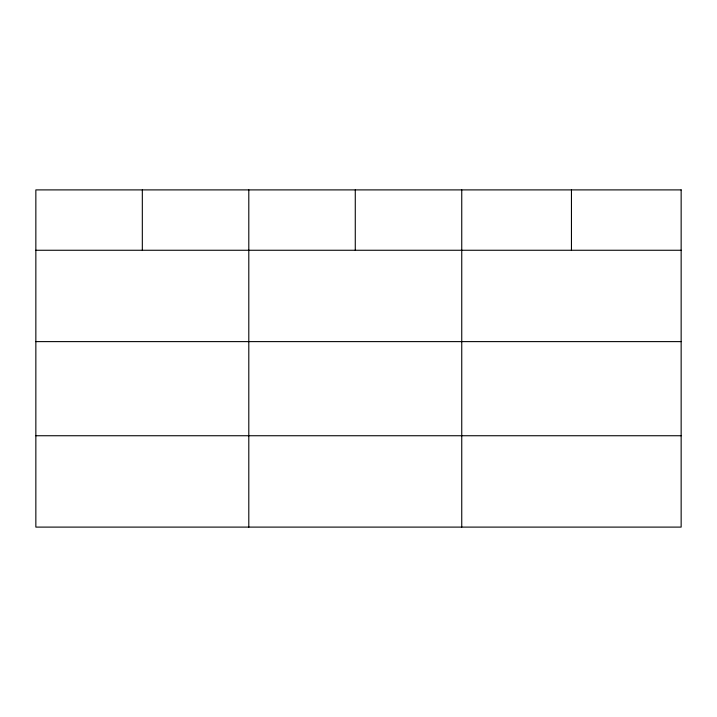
<?xml version="1.0" encoding="UTF-8"?>
<svg xmlns="http://www.w3.org/2000/svg" width="717" height="717" viewBox="0 0 717 717"><rect width="100%" height="100%" fill="white"/><g stroke="black" fill="none" stroke-linecap="round" stroke-linejoin="round"><path stroke-width="1.08" d="M35.85 250.26L681.15 250.26M35.85 341.615L681.15 341.615M35.85 435.739L681.15 435.739M571.449 189.897L571.449 250.26M461.748 189.897L461.748 527.103M355.273 189.897L355.273 250.26M248.799 189.897L248.799 527.103M142.325 189.897L142.325 250.26M681.15 189.897L35.85 189.897L35.85 527.103L681.15 527.103L681.15 189.897"/></g></svg>
